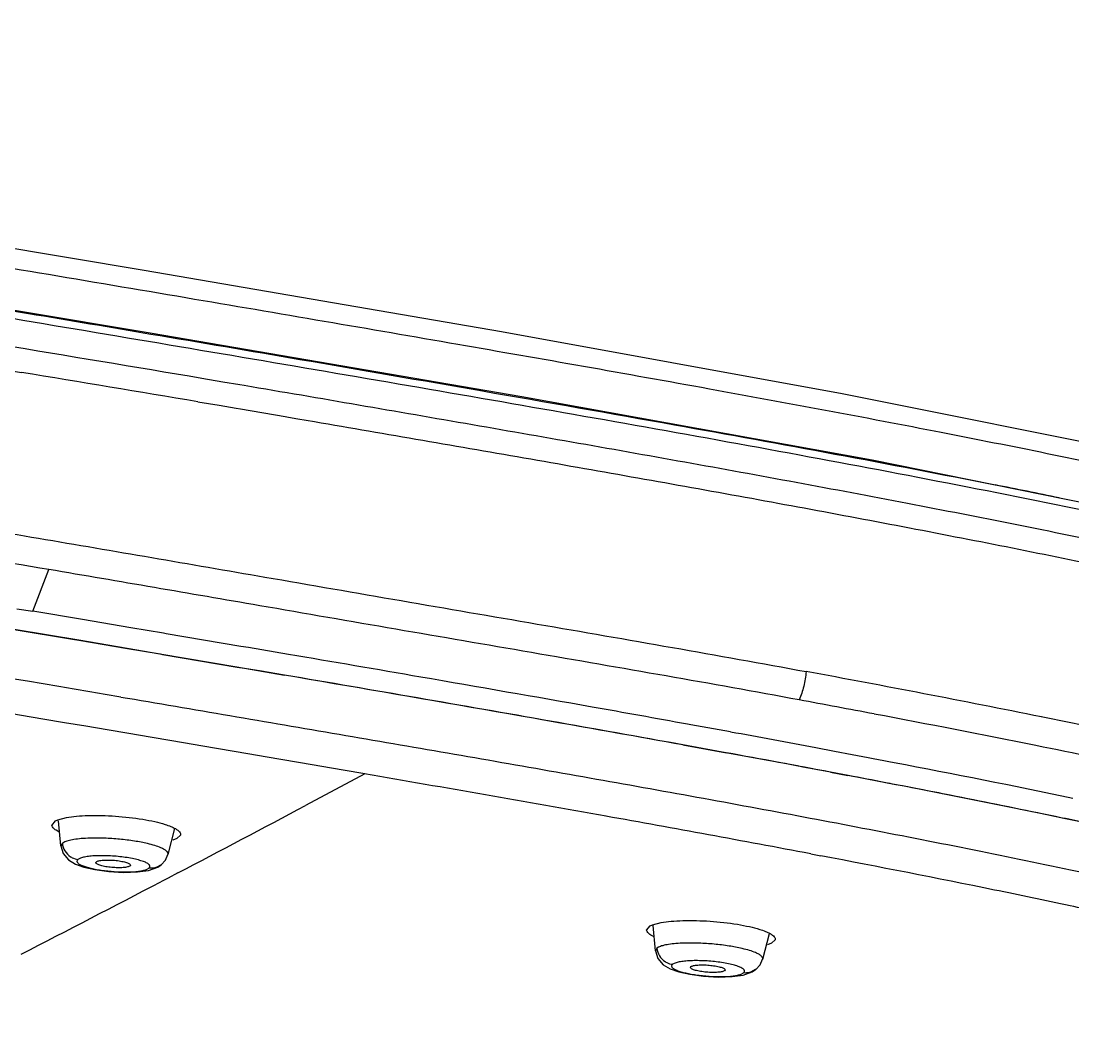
# Model space of a CAD drawing. Header units: inches. Extents: x 440 to 1212, y -520 to 27.
# Drawn here: x 1097.76 to 1127.9, y -227.79 to -198.6 of the extents above; entities that cross this region are included whole.
import ezdxf

# ---------------------------------------------------------------- set-up
doc = ezdxf.new("R2010")
doc.units = ezdxf.units.IN
doc.header["$LTSCALE"] = 1.21
doc.header["$MEASUREMENT"] = 0
doc.layers.get('0').update_dxf_attribs({"linetype": 'CONTINUOUS'})

msp = doc.modelspace()

# ---------------------------------------------------------------- linework, layer by layer
at = {"color": 7, "linetype": 'Continuous'}
for p, q in [((1097.05, -208.547), (1097.779, -208.667)), ((1103.546, -208.942), (1102.942, -208.84)), ((1104.033, -209.024), (1103.546, -208.942)), ((1104.158, -209.045), (1104.033, -209.024)), ((1102.83, -209.508), (1103.436, -209.61)), ((1103.436, -209.61), (1103.924, -209.692)), ((1103.924, -209.692), (1104.048, -209.713)), ((1104.048, -209.713), (1105.333, -209.932)), ((1105.333, -209.932), (1105.43, -209.948)), ((1105.43, -209.948), (1105.692, -209.993)), ((1105.692, -209.993), (1106.172, -210.075)), ((1098.098, -215.508), (1098.561, -214.312)), ((1097.638, -215.435), (1098.097, -215.51)), ((1099.52, -215.747), (1098.098, -215.508)), ((1100.909, -215.981), (1099.52, -215.747)), ((1097.563, -216.028), (1099.232, -216.308)), ((1099.421, -216.341), (1097.564, -216.028)), ((1101.847, -216.139), (1100.909, -215.981)), ((1099.232, -216.308), (1099.422, -216.34)), ((1100.806, -216.575), (1099.421, -216.341)), ((1099.422, -216.34), (1100.81, -216.574)), ((1101.919, -216.151), (1101.847, -216.139)), ((1104.06, -216.514), (1101.919, -216.151)), ((1101.741, -216.733), (1100.806, -216.575)), ((1100.81, -216.574), (1101.746, -216.732)), ((1104.275, -216.55), (1104.06, -216.514)), ((1105.423, -216.745), (1104.275, -216.55)), ((1103.947, -217.108), (1101.741, -216.733)), ((1101.746, -216.732), (1101.817, -216.744)), ((1101.817, -216.744), (1103.955, -217.106)), ((1104.16, -217.144), (1103.947, -217.108)), ((1103.955, -217.106), (1104.169, -217.142)), ((1104.653, -217.228), (1104.16, -217.144)), ((1104.169, -217.142), (1105.315, -217.338)), ((1105.308, -217.34), (1104.653, -217.228)), ((1116.952, -218.76), (1116.854, -218.743)), ((1118.089, -218.967), (1116.952, -218.76)), ((1116.724, -219.335), (1117.973, -219.563)), ((1117.958, -219.561), (1116.725, -219.337)), ((1121.067, -219.521), (1120.533, -219.42)), ((1118.426, -219.647), (1117.958, -219.561)), ((1121.58, -219.618), (1121.067, -219.521)), ((1107.609, -220.167), (1105.917, -221.07)), ((1121.461, -220.214), (1120.958, -220.118)), ((1120.958, -220.118), (1121.456, -220.213)), ((1122.531, -220.418), (1122.623, -220.436)), ((1098.648, -221.643), (1098.749, -221.515)), ((1098.749, -221.516), (1098.814, -221.486)), ((1098.814, -221.486), (1099.061, -221.42)), ((1098.902, -222.231), (1098.836, -221.507)), ((1098.844, -221.824), (1098.768, -221.782)), ((1101.973, -222.474), (1102.172, -221.736)), ((1098.987, -222.128), (1098.946, -222.154)), ((1102.227, -222.022), (1102.108, -222.069)), ((1102.329, -221.921), (1102.227, -222.021)), ((1098.946, -222.154), (1098.902, -222.23)), ((1098.903, -222.231), (1098.969, -222.446)), ((1099.466, -222.579), (1099.392, -222.617)), ((1099.905, -222.708), (1099.92, -222.684)), ((1099.92, -222.684), (1099.932, -222.676)), ((1101.776, -222.77), (1101.9, -222.635)), ((1101.9, -222.635), (1101.972, -222.475)), ((1101.973, -222.475), (1101.973, -222.474)), ((1120.389, -222.457), (1120.675, -222.512)), ((1099.564, -222.837), (1099.88, -222.909)), ((1099.88, -222.909), (1100.274, -222.963)), ((1100.274, -222.963), (1100.702, -222.987)), ((1100.702, -222.987), (1101.099, -222.976)), ((1100.884, -222.806), (1100.872, -222.813)), ((1100.899, -222.781), (1100.884, -222.806)), ((1101.099, -222.976), (1101.417, -222.93)), ((1101.353, -222.906), (1101.427, -222.867)), ((1101.417, -222.93), (1101.678, -222.835)), ((1101.775, -222.771), (1101.65, -222.842)), ((1101.678, -222.835), (1101.775, -222.771)), ((1101.776, -222.77), (1101.775, -222.771)), ((1102.252, -223.005), (1101.974, -223.15)), ((1101.974, -223.15), (1101.764, -223.26)), ((1115.687, -224.646), (1115.788, -224.521)), ((1115.788, -224.521), (1115.853, -224.492)), ((1115.853, -224.492), (1116.1, -224.427)), ((1115.941, -225.233), (1115.875, -224.513)), ((1115.883, -224.823), (1115.807, -224.782)), ((1119.012, -225.474), (1119.211, -224.739)), ((1116.026, -225.132), (1115.984, -225.158)), ((1119.266, -225.019), (1119.148, -225.066)), ((1119.368, -224.921), (1119.266, -225.019)), ((1115.984, -225.158), (1115.941, -225.233)), ((1115.942, -225.233), (1116.009, -225.451)), ((1116.504, -225.584), (1116.431, -225.622)), ((1116.943, -225.71), (1116.958, -225.687)), ((1116.958, -225.687), (1116.97, -225.679)), ((1118.813, -225.771), (1118.937, -225.637)), ((1118.937, -225.637), (1119.011, -225.475)), ((1119.012, -225.475), (1119.012, -225.474)), ((1116.606, -225.838), (1116.922, -225.908)), ((1116.922, -225.908), (1117.316, -225.961)), ((1117.316, -225.961), (1117.744, -225.985)), ((1117.744, -225.985), (1118.14, -225.974)), ((1117.923, -225.806), (1117.91, -225.813)), ((1117.937, -225.782), (1117.923, -225.806)), ((1118.14, -225.974), (1118.456, -225.928)), ((1118.393, -225.905), (1118.467, -225.868)), ((1118.456, -225.928), (1118.715, -225.836)), ((1118.811, -225.773), (1118.69, -225.841)), ((1118.715, -225.836), (1118.811, -225.773)), ((1118.813, -225.771), (1118.811, -225.773))]:
    msp.add_line(p, q, dxfattribs=at)
for points in [[(1153.586, -220.864), (1151.793, -218.795), (1148.427, -216.637), (1143.518, -214.645), (1137.416, -212.792), (1130.071, -211.035), (1121.291, -209.28), (1111.528, -207.508), (1101.289, -205.748), (1090.149, -203.888), (1078.357, -201.974), (1065.578, -199.961)], [(1131.193, -213.016), (1122.149, -211.181), (1112.111, -209.364), (1101.462, -207.539), (1090.196, -205.662), (1078.206, -203.719), (1065.374, -201.704)], [(1098.969, -222.446), (1099.121, -222.628), (1099.32, -222.75), (1099.564, -222.837)], [(1116.009, -225.451), (1116.162, -225.632), (1116.362, -225.752), (1116.606, -225.838)]]:
    msp.add_lwpolyline(points, dxfattribs=at)
for centre, radius, start, end in [((780.689, -2127.616), 1945.649, 80.466315, 80.63896), ((686.984, -2692.106), 2517.185, 80.49099, 80.60755), ((1067.473, -504.167), 298.017, 78.37811, 78.73783), ((668.033, -2774.68), 2592.059, 80.236223, 81.118448), ((740.954, -2316.875), 2132.756, 80.182779, 80.347417), ((670.121, -2765.505), 2583.658, 80.408391, 80.728676), ((835.537, -1803.252), 1609.299, 80.208496, 80.345653), ((1036.87, -667.959), 458.374, 78.66048, 79.51817), ((899.233, -1429.245), 1229.301, 79.809423, 80.349592), ((798.561, -2014.005), 1822.666, 80.189629, 80.311054), ((936.23, -1221.181), 1018.583, 79.94155, 80.221829), ((935.927, -1220.289), 1017.15, 79.761351, 80.196244), ((1024.587, -733.425), 524.145, 79.26603, 79.50511), ((981.796, -964.288), 757.68, 79.732028, 79.941463), ((1050.201, -599.345), 387.64, 78.5971, 79.29461), ((1068.741, -507.674), 294.951, 77.71906, 78.60872), ((1013.035, -792.939), 583.506, 79.383873, 79.627964), ((1069.236, -505.188), 291.579, 77.9386, 78.60571), ((1016.05, -775.66), 565.361, 79.3062, 79.61398), ((1025.888, -723.562), 512.341, 79.30615, 79.59421), ((1035.002, -676.288), 464.805, 79.11432, 79.26489), ((1056.366, -566.465), 352.924, 78.30522, 79.15322), ((907.77, -1381.842), 1178.737, 79.897923, 80.239192), ((1035.085, -674.617), 462.539, 79.10225, 79.23779), ((1042.032, -638.239), 425.505, 79.08026, 79.24152), ((1045.017, -623.076), 410.051, 78.83958, 79.09045), ((1058.594, -554.232), 339.88, 78.37872, 78.83885), ((799.226, 355.59), 653.143, 297.642309, 298.00585), ((1008.912, -812.386), 600.369, 79.299227, 79.868411), ((1068.353, -506.451), 291.113, 78.22086, 78.36568), ((1071.732, -490.232), 274.546, 78.072, 78.22012), ((1050.659, -590.753), 374.838, 78.45854, 79.23442), ((804.158, 346.172), 642.512, 297.191245, 297.593228), ((1067.974, -505.11), 287.463, 77.9839, 78.42461), ((1074.679, -473.446), 255.097, 77.78061, 77.97619)]:
    msp.add_arc(centre, radius, start, end, dxfattribs=at)
for points, knots in [([(1052.887, -198.603), (1060.305, -199.716), (1071.011, -201.367), (1084.74, -203.571), (1093.859, -205.069), (1101.01, -206.269), (1106.405, -207.19), (1111.407, -208.051), (1117.303, -209.09), (1123.947, -210.327), (1130, -211.556), (1134.657, -212.615), (1138.054, -213.48), (1141.003, -214.295), (1143.702, -215.144), (1146.135, -216.045), (1147.694, -216.689), (1149.08, -217.338), (1150.303, -217.996), (1151.369, -218.667), (1152.277, -219.36), (1153.021, -220.08), (1153.421, -220.601), (1153.586, -220.864)], [0, 0, 0, 0, 0.216465, 0.312596, 0.401237, 0.483154, 0.521844, 0.559144, 0.629625, 0.69463, 0.754152, 0.807861, 0.832399, 0.855328, 0.896146, 0.913998, 0.930169, 0.944816, 0.958124, 0.970219, 0.981149, 0.991028, 1, 1, 1, 1]), ([(1129.112, -212.81), (1126.104, -212.18), (1119.957, -210.992), (1112.206, -209.625), (1105.885, -208.54), (1099.503, -207.458), (1091.482, -206.121), (1081.804, -204.544), (1068.773, -202.472), (1058.961, -200.97), (1052.399, -199.983)], [0, 0, 0, 0, 0.118515, 0.241447, 0.303555, 0.36587, 0.491105, 0.61716, 0.744053, 1, 1, 1, 1]), ([(1090.605, -205.753), (1093.062, -206.157), (1096.689, -206.76), (1101.737, -207.608), (1106.074, -208.347), (1111.074, -209.21), (1117.721, -210.379), (1122.618, -211.279), (1125.675, -211.888)], [0, 0, 0, 0, 0.209802, 0.309823, 0.431328, 0.580474, 0.737385, 1, 1, 1, 1]), ([(1098.56, -214.317), (1097.153, -214.078), (1094.333, -213.606), (1090.094, -212.911), (1085.842, -212.22), (1081.577, -211.528), (1077.3, -210.838), (1071.573, -209.926), (1067.269, -209.255), (1064.396, -208.812)], [0, 0, 0, 0, 0.123748, 0.247883, 0.372383, 0.497232, 0.622425, 0.747959, 1, 1, 1, 1]), ([(1149.469, -219.39), (1148.869, -219.124), (1147.59, -218.597), (1145.546, -217.844), (1143.286, -217.104), (1139.931, -216.115), (1136.364, -215.213), (1132.629, -214.36), (1128.645, -213.501), (1123.49, -212.47), (1117.151, -211.297), (1111.773, -210.355), (1107.429, -209.603), (1105.249, -209.23), (1104.158, -209.045)], [0, 0, 0, 0, 0.042315, 0.089062, 0.140304, 0.195489, 0.31435, 0.377311, 0.44225, 0.576906, 0.716, 0.857535, 0.928701, 1, 1, 1, 1]), ([(1106.172, -210.075), (1107.206, -210.252), (1109.27, -210.608), (1113.384, -211.322), (1118.474, -212.223), (1124.47, -213.345), (1130.254, -214.516), (1135.735, -215.732), (1140.056, -216.829), (1143.261, -217.769), (1145.436, -218.473), (1147.417, -219.19), (1148.662, -219.691), (1149.249, -219.944)], [0, 0, 0, 0, 0.071029, 0.141963, 0.282917, 0.421321, 0.555298, 0.682788, 0.801757, 0.857274, 0.90911, 0.956665, 1, 1, 1, 1]), ([(1078.622, -210.205), (1080.815, -210.557), (1085.191, -211.267), (1091.74, -212.33), (1098.256, -213.409), (1102.585, -214.155), (1104.745, -214.528)], [0, 0, 0, 0, 0.251684, 0.50224, 0.751672, 1, 1, 1, 1]), ([(1104.745, -214.528), (1106.049, -214.754), (1108.651, -215.204), (1112.545, -215.873), (1116.414, -216.541), (1118.982, -217), (1120.258, -217.237)], [0, 0, 0, 0, 0.25195, 0.503081, 0.752732, 1, 1, 1, 1]), ([(1120.059, -218.048), (1118.789, -217.813), (1116.232, -217.356), (1112.377, -216.69), (1108.495, -216.024), (1105.9, -215.574), (1104.601, -215.35)], [0, 0, 0, 0, 0.246959, 0.496627, 0.747947, 1, 1, 1, 1]), ([(1120.258, -217.237), (1120.247, -217.378), (1120.2, -217.655), (1120.114, -217.923), (1120.059, -218.048)], [0, 0, 0, 0, 0.509039, 1, 1, 1, 1]), ([(1100.621, -217.965), (1102.706, -218.317), (1106.864, -219.026), (1113.073, -220.099), (1119.205, -221.201), (1124.241, -222.167), (1128.187, -222.98), (1131.062, -223.605), (1133.844, -224.249), (1136.503, -224.913), (1138.622, -225.491), (1140.231, -225.966), (1141.725, -226.433), (1143.477, -227.02), (1144.834, -227.529), (1145.477, -227.788)], [0, 0, 0, 0, 0.137922, 0.275192, 0.411029, 0.544361, 0.609709, 0.673878, 0.736233, 0.796048, 0.852616, 0.879516, 0.905481, 0.954758, 1, 1, 1, 1]), ([(1134.486, -222.974), (1133.547, -222.746), (1131.633, -222.3), (1127.687, -221.436), (1124.674, -220.832), (1122.637, -220.439)], [0, 0, 0, 0, 0.239289, 0.486544, 1, 1, 1, 1]), ([(1099.061, -221.42), (1099.156, -221.402), (1099.365, -221.375), (1099.834, -221.349), (1100.47, -221.366), (1101.106, -221.437), (1101.579, -221.528), (1101.791, -221.584), (1101.888, -221.614)], [0, 0, 0, 0, 0.101311, 0.220921, 0.493666, 0.769772, 0.893422, 1, 1, 1, 1]), ([(1098.768, -221.782), (1098.751, -221.771), (1098.72, -221.749), (1098.674, -221.707), (1098.65, -221.668), (1098.648, -221.643)], [0, 0, 0, 0, 0.324313, 0.594313, 1, 1, 1, 1]), ([(1101.888, -221.614), (1101.944, -221.632), (1102.045, -221.668), (1102.142, -221.712), (1102.184, -221.736)], [0, 0, 0, 0, 0.55102, 1, 1, 1, 1]), ([(1102.184, -221.736), (1102.209, -221.75), (1102.252, -221.778), (1102.303, -221.824), (1102.332, -221.872), (1102.333, -221.906), (1102.329, -221.921)], [0, 0, 0, 0, 0.343059, 0.612561, 0.821351, 1, 1, 1, 1]), ([(1099.734, -222.008), (1099.652, -222.01), (1099.499, -222.019), (1099.29, -222.043), (1099.122, -222.076), (1099.025, -222.109), (1098.987, -222.128)], [0, 0, 0, 0, 0.324164, 0.603006, 0.829616, 1, 1, 1, 1]), ([(1101.388, -222.165), (1101.263, -222.136), (1100.997, -222.085), (1100.583, -222.034), (1100.157, -222.006), (1099.873, -222.004), (1099.734, -222.008)], [0, 0, 0, 0, 0.231536, 0.48803, 0.750666, 1, 1, 1, 1]), ([(1098.946, -222.154), (1098.953, -222.23), (1099.003, -222.382), (1099.114, -222.497), (1099.179, -222.539)], [0, 0, 0, 0, 0.49856, 1, 1, 1, 1]), ([(1101.77, -222.284), (1101.714, -222.26), (1101.588, -222.216), (1101.459, -222.182), (1101.388, -222.165)], [0, 0, 0, 0, 0.451089, 1, 1, 1, 1]), ([(1101.972, -222.473), (1101.974, -222.466), (1101.975, -222.45), (1101.968, -222.426), (1101.954, -222.402), (1101.921, -222.368), (1101.859, -222.326), (1101.802, -222.298), (1101.77, -222.284)], [0, 0, 0, 0, 0.076749, 0.157877, 0.25077, 0.360133, 0.637371, 1, 1, 1, 1]), ([(1099.179, -222.539), (1099.195, -222.55), (1099.261, -222.587), (1099.336, -222.611), (1099.392, -222.618)], [0, 0, 0, 0, 0.253183, 1, 1, 1, 1]), ([(1099.392, -222.617), (1099.381, -222.628), (1099.366, -222.646), (1099.363, -222.676), (1099.371, -222.698), (1099.389, -222.72), (1099.426, -222.751), (1099.496, -222.787), (1099.602, -222.827), (1099.734, -222.864), (1099.889, -222.898), (1100.124, -222.937), (1100.432, -222.969), (1100.79, -222.98), (1101.064, -222.966), (1101.246, -222.937), (1101.321, -222.917), (1101.353, -222.906)], [0, 0, 0, 0, 0.021638, 0.031123, 0.041386, 0.053803, 0.069239, 0.109968, 0.163624, 0.228909, 0.304031, 0.386895, 0.564902, 0.740549, 0.891433, 0.951488, 1, 1, 1, 1]), ([(1100.951, -222.593), (1100.816, -222.566), (1100.537, -222.527), (1100.188, -222.507), (1099.917, -222.511), (1099.74, -222.523), (1099.591, -222.544), (1099.504, -222.566), (1099.466, -222.579)], [0, 0, 0, 0, 0.276086, 0.56489, 0.69941, 0.819513, 0.920263, 1, 1, 1, 1]), ([(1100.872, -222.813), (1100.86, -222.819), (1100.832, -222.829), (1100.759, -222.845), (1100.644, -222.856), (1100.487, -222.856), (1100.319, -222.844), (1100.183, -222.825), (1100.084, -222.803), (1100.023, -222.786), (1099.972, -222.768), (1099.932, -222.748), (1099.903, -222.724), (1099.904, -222.708)], [0, 0, 0, 0, 0.038347, 0.088833, 0.221361, 0.383638, 0.55726, 0.721761, 0.794623, 0.858329, 0.91122, 0.952346, 1, 1, 1, 1]), ([(1099.932, -222.676), (1099.943, -222.67), (1099.971, -222.66), (1100.044, -222.644), (1100.16, -222.633), (1100.317, -222.633), (1100.484, -222.645), (1100.621, -222.665), (1100.72, -222.686), (1100.781, -222.703), (1100.831, -222.722), (1100.872, -222.741), (1100.9, -222.765), (1100.899, -222.781)], [0, 0, 0, 0, 0.038344, 0.088828, 0.221354, 0.383628, 0.557251, 0.721754, 0.794618, 0.858324, 0.911216, 0.952344, 1, 1, 1, 1]), ([(1101.438, -222.775), (1101.431, -222.766), (1101.411, -222.748), (1101.356, -222.713), (1101.26, -222.672), (1101.117, -222.629), (1101.01, -222.604), (1100.951, -222.593)], [0, 0, 0, 0, 0.067258, 0.151757, 0.372936, 0.659081, 1, 1, 1, 1]), ([(1101.427, -222.867), (1101.44, -222.856), (1101.458, -222.833), (1101.454, -222.797), (1101.444, -222.783), (1101.438, -222.775)], [0, 0, 0, 0, 0.502474, 0.730899, 1, 1, 1, 1]), ([(1101.65, -222.842), (1101.632, -222.848), (1101.56, -222.871), (1101.483, -222.874), (1101.427, -222.868)], [0, 0, 0, 0, 0.258761, 1, 1, 1, 1]), ([(1116.1, -224.427), (1116.195, -224.41), (1116.403, -224.384), (1116.872, -224.359), (1117.508, -224.376), (1118.144, -224.446), (1118.617, -224.536), (1118.83, -224.59), (1118.926, -224.62)], [0, 0, 0, 0, 0.101288, 0.220906, 0.4937, 0.769833, 0.893469, 1, 1, 1, 1]), ([(1115.807, -224.782), (1115.789, -224.771), (1115.759, -224.75), (1115.713, -224.709), (1115.689, -224.671), (1115.687, -224.646)], [0, 0, 0, 0, 0.325863, 0.596344, 1, 1, 1, 1]), ([(1118.926, -224.62), (1118.982, -224.638), (1119.083, -224.672), (1119.18, -224.716), (1119.222, -224.739)], [0, 0, 0, 0, 0.551199, 1, 1, 1, 1]), ([(1119.222, -224.739), (1119.247, -224.753), (1119.291, -224.78), (1119.342, -224.826), (1119.371, -224.873), (1119.372, -224.906), (1119.368, -224.921)], [0, 0, 0, 0, 0.345057, 0.615241, 0.82325, 1, 1, 1, 1]), ([(1116.773, -225.014), (1116.691, -225.016), (1116.538, -225.024), (1116.329, -225.048), (1116.16, -225.081), (1116.064, -225.113), (1116.026, -225.132)], [0, 0, 0, 0, 0.324297, 0.603216, 0.829798, 1, 1, 1, 1]), ([(1118.426, -225.17), (1118.301, -225.141), (1118.035, -225.091), (1117.621, -225.04), (1117.195, -225.012), (1116.911, -225.01), (1116.773, -225.014)], [0, 0, 0, 0, 0.231531, 0.488028, 0.75067, 1, 1, 1, 1]), ([(1115.984, -225.158), (1115.991, -225.234), (1116.041, -225.386), (1116.152, -225.501), (1116.217, -225.543)], [0, 0, 0, 0, 0.498649, 1, 1, 1, 1]), ([(1118.808, -225.287), (1118.752, -225.263), (1118.626, -225.22), (1118.497, -225.187), (1118.426, -225.17)], [0, 0, 0, 0, 0.451015, 1, 1, 1, 1]), ([(1119.011, -225.474), (1119.013, -225.467), (1119.014, -225.451), (1119.007, -225.427), (1118.992, -225.404), (1118.959, -225.369), (1118.898, -225.328), (1118.841, -225.301), (1118.808, -225.287)], [0, 0, 0, 0, 0.076019, 0.156558, 0.249101, 0.358369, 0.636105, 1, 1, 1, 1]), ([(1116.217, -225.543), (1116.233, -225.554), (1116.299, -225.592), (1116.374, -225.615), (1116.431, -225.622)], [0, 0, 0, 0, 0.253168, 1, 1, 1, 1]), ([(1116.431, -225.622), (1116.419, -225.632), (1116.404, -225.65), (1116.402, -225.68), (1116.411, -225.701), (1116.428, -225.722), (1116.466, -225.752), (1116.536, -225.788), (1116.642, -225.827), (1116.775, -225.864), (1116.929, -225.897), (1117.102, -225.925), (1117.285, -225.948), (1117.535, -225.969), (1117.83, -225.978), (1118.104, -225.964), (1118.286, -225.935), (1118.36, -225.916), (1118.393, -225.905)], [0, 0, 0, 0, 0.021306, 0.030619, 0.040744, 0.053072, 0.068459, 0.109174, 0.162884, 0.228266, 0.30351, 0.386508, 0.474554, 0.564812, 0.740653, 0.891593, 0.951598, 1, 1, 1, 1]), ([(1117.989, -225.598), (1117.854, -225.571), (1117.574, -225.533), (1117.226, -225.514), (1116.955, -225.517), (1116.778, -225.529), (1116.63, -225.55), (1116.542, -225.571), (1116.504, -225.584)], [0, 0, 0, 0, 0.276328, 0.565291, 0.699821, 0.819872, 0.920491, 1, 1, 1, 1]), ([(1117.91, -225.813), (1117.899, -225.819), (1117.871, -225.829), (1117.798, -225.845), (1117.682, -225.855), (1117.525, -225.856), (1117.358, -225.844), (1117.221, -225.825), (1117.122, -225.803), (1117.061, -225.787), (1117.011, -225.769), (1116.97, -225.749), (1116.942, -225.726), (1116.943, -225.71)], [0, 0, 0, 0, 0.038263, 0.088729, 0.221347, 0.383801, 0.557623, 0.722288, 0.795202, 0.858923, 0.91179, 0.95283, 1, 1, 1, 1]), ([(1116.97, -225.679), (1116.982, -225.673), (1117.01, -225.663), (1117.082, -225.647), (1117.198, -225.637), (1117.355, -225.637), (1117.523, -225.649), (1117.659, -225.668), (1117.758, -225.689), (1117.819, -225.706), (1117.87, -225.724), (1117.91, -225.743), (1117.938, -225.767), (1117.938, -225.783)], [0, 0, 0, 0, 0.03826, 0.088725, 0.221341, 0.383794, 0.557617, 0.722284, 0.795199, 0.858922, 0.911789, 0.95283, 1, 1, 1, 1]), ([(1118.477, -225.777), (1118.47, -225.768), (1118.45, -225.751), (1118.394, -225.716), (1118.298, -225.676), (1118.155, -225.633), (1118.048, -225.609), (1117.989, -225.598)], [0, 0, 0, 0, 0.066934, 0.151267, 0.372416, 0.658761, 1, 1, 1, 1]), ([(1118.467, -225.868), (1118.479, -225.856), (1118.497, -225.834), (1118.493, -225.799), (1118.483, -225.784), (1118.477, -225.777)], [0, 0, 0, 0, 0.501745, 0.729629, 1, 1, 1, 1]), ([(1118.69, -225.841), (1118.671, -225.848), (1118.599, -225.87), (1118.522, -225.874), (1118.467, -225.868)], [0, 0, 0, 0, 0.258799, 1, 1, 1, 1])]:
    msp.add_open_spline(points, degree=3, knots=knots, dxfattribs=at)

doc.saveas('drawing.dxf')
